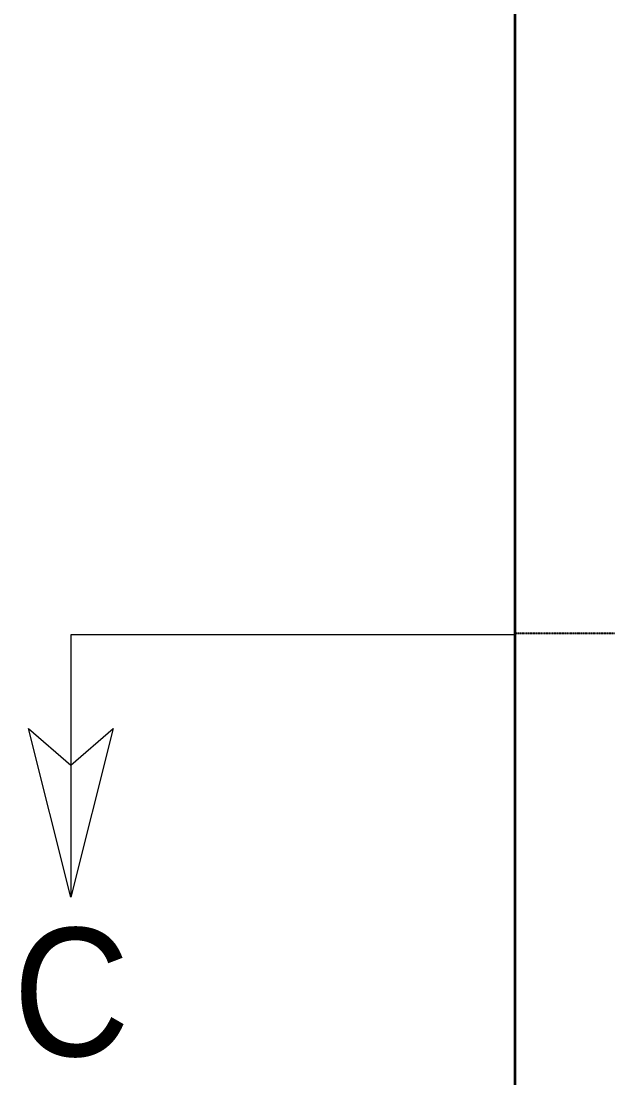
# Model space of a CAD drawing. Header units: inches. Extents: x 12838 to 25100, y 14333 to 18831.
# Drawn here: x 15572 to 15853, y 15927 to 16434 of the extents above; entities that cross this region are included whole.
import ezdxf

# ---------------------------------------------------------------- set-up
doc = ezdxf.new("R2010")
doc.units = ezdxf.units.IN
doc.header["$MEASUREMENT"] = 0
doc.linetypes.add('HIDDEN2', pattern=[0.1875, 0.125, -0.0625])
for name, color, linetype in [('1', 50, 'Continuous'), ('PDF2_Geometry', 7, 'Continuous'), ('PDF2_Text', 7, 'Continuous')]:
    doc.layers.add(name, color=color, linetype=linetype)
doc.styles.add('PDF Arial', font='arial.ttf')

msp = doc.modelspace()

# ---------------------------------------------------------------- linework, layer by layer
at = {"linetype": 'HIDDEN2'}
msp.add_line((15808.55822, 16140.44256), (17084.30822, 16140.44256), dxfattribs=at)
at = {"layer": '1', "lineweight": 35}
msp.add_line((15808.55822, 15640.94256), (15808.55822, 17688.44256), dxfattribs=at)
at = {"layer": 'PDF2_Geometry', "lineweight": 18}
for p, q in [((15808.55822, 16139.64205), (15595.93322, 16139.64205)), ((15595.93322, 16139.64205), (15595.93322, 16013.96139)), ((15595.93322, 16013.96139), (15575.68322, 16094.81328)), ((15575.68322, 16094.81328), (15595.93322, 16077.20198)), ((15595.93322, 16077.20198), (15616.18322, 16094.81328)), ((15616.18322, 16094.81328), (15595.93322, 16013.96139))]:
    msp.add_line(p, q, dxfattribs=at)

# ---------------------------------------------------------------- texts
at = {"layer": 'PDF2_Text', "style": 'PDF Arial', "width": 0.903438}
msp.add_text('C', height=61.31356, dxfattribs=at).set_placement((15568.242, 15937.9198))

doc.saveas('drawing.dxf')
